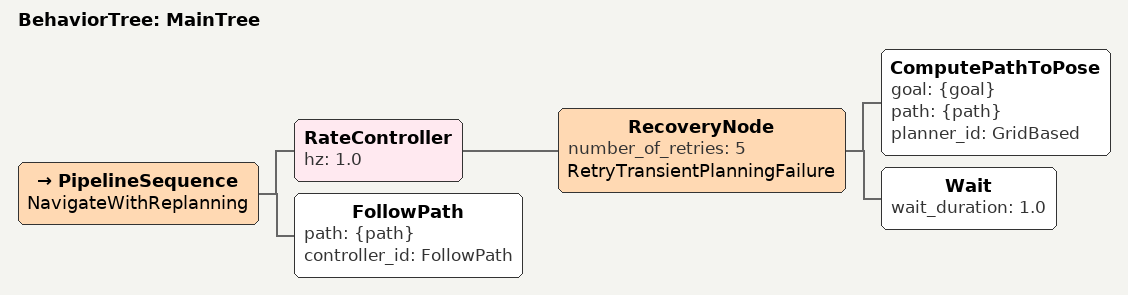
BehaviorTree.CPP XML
<root main_tree_to_execute="MainTree">
  <BehaviorTree ID="MainTree">
    <PipelineSequence name="NavigateWithReplanning">
      <RateController hz="1.0">
        <RecoveryNode number_of_retries="5" name="RetryTransientPlanningFailure">
          <ComputePathToPose goal="{goal}" path="{path}" planner_id="GridBased"/>
          <Wait wait_duration="1.0"/>
        </RecoveryNode>
      </RateController>
      <FollowPath path="{path}" controller_id="FollowPath"/>
    </PipelineSequence>
  </BehaviorTree>
</root>
